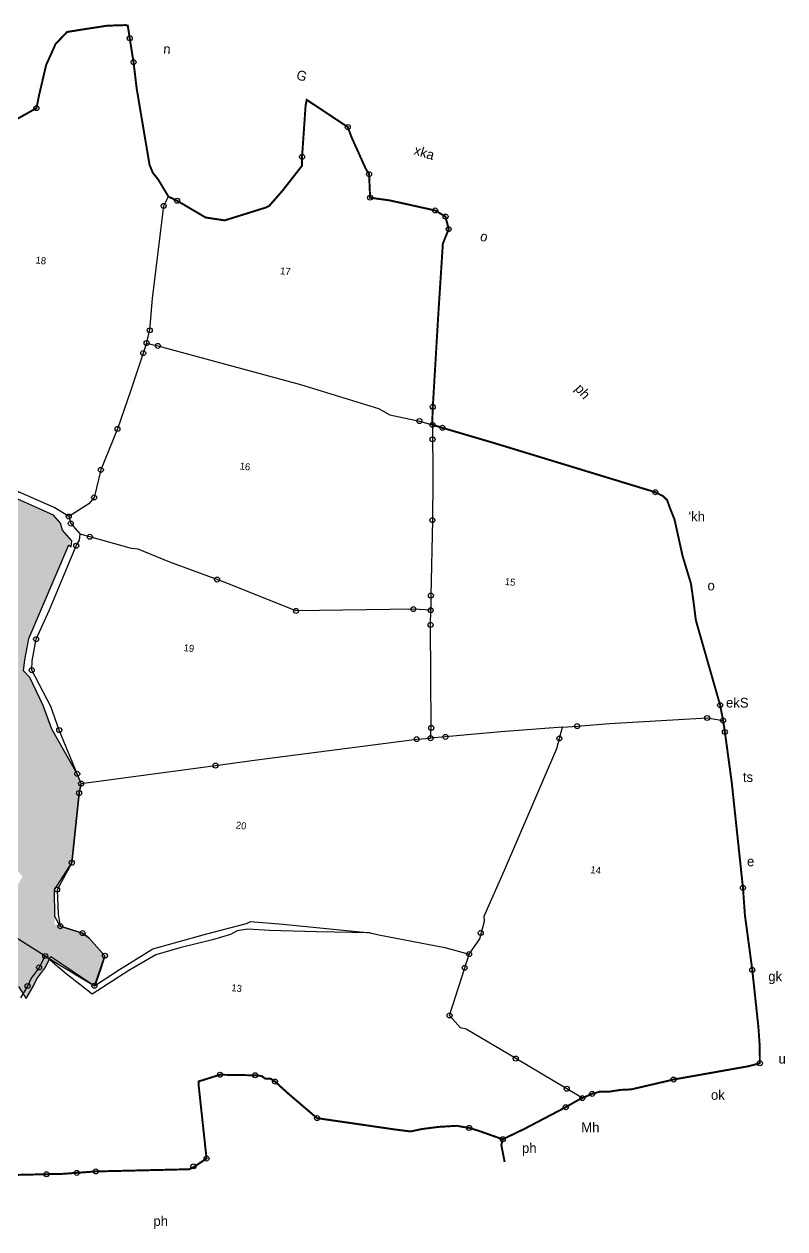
# Model space of a CAD drawing. Header units: feet. Extents: x 335453 to 339852, y 1780150 to 1783105.
# Drawn here: x 338681 to 339647, y 1780595 to 1782124 of the extents above; entities that cross this region are included whole.
import ezdxf
from ezdxf.enums import TextEntityAlignment as Align

# ---------------------------------------------------------------- set-up
doc = ezdxf.new("R2010")
doc.units = ezdxf.units.FT
doc.header["$LTSCALE"] = 0.02
doc.header["$MEASUREMENT"] = 0
doc.linetypes.add('DIVIDE', pattern=[31.75, 12.7, -6.35, 0, -6.35, 0, -6.35])
doc.layers.get('0').update_dxf_attribs({"linetype": 'CONTINUOUS'})
for name, color, linetype in [('POLY_HATCH', 12, 'CONTINUOUS'), ('POLY_PARCEL', 6, 'CONTINUOUS'), ('POLY_WATER', 4, 'CONTINUOUS'), ('SYM_STONE', 1, 'CONTINUOUS'), ('TEXT_MAPOUT', 7, 'CONTINUOUS'), ('TEXT_PARCEL', 7, 'CONTINUOUS'), ('V_BOUND_LINE', 7, 'CONTINUOUS'), ('V_DIVIDE_LINE', 7, 'DIVIDE')]:
    doc.layers.add(name, color=color, linetype=linetype)
doc.styles.add('TEXT_MAP', font='', dxfattribs={"height": 0.25})
doc.styles.get('TEXT_MAP').set_extended_font_data('Kruti Dev 050')

# ---------------------------------------------------------------- blocks, each defined once
blk = doc.blocks.new('STONE')
blk.add_circle((0, 0), 0.0851)
blk = doc.blocks.new('AFD')
at = {"layer": 'POLY_HATCH'}
h = blk.add_hatch(dxfattribs=at)
h.set_pattern_fill('ZIGZAG', color=256, scale=15, style=0)
h.set_pattern_definition([(0, (0, 0), (1.875, 1.875), [1.875, -1.875]), (90, (1.875, 0), (-1.875, 1.875), [1.875, -1.875])])
h.paths.add_polyline_path([(460.79, 283.77), (457.54, 277.7), (451.91, 268.98), (441.17, 266.11), (438.66, 260.64), (439.99, 249.11), (433.18, 245.11), (433.48, 237.43), (435.97, 224.22), (438.22, 222.06), (442.53, 223.01), (447.65, 222.87), (446.84, 230.12), (447.38, 246.36), (453.47, 255.78), (467.54, 256.18), (494.03, 225.05), (496.44, 228.03), (507.88, 243.85), (508.73, 246.09), (528.84, 275.51), (530.85, 277.44), (532.78, 279.29), (553.67, 298.95), (570.8, 315.26), (573.86, 311.65), (587.1, 302.32), (593.51, 296.91), (615.09, 276.59), (615.79, 275.04), (633.06, 257.09), (637.13, 253.23), (637.59, 251.22), (677.82, 215.28), (679.03, 217.89), (679.72, 219.97), (681.42, 222.91), (682.66, 226), (694.53, 219.85), (696.35, 227.75), (691.76, 231.79), (690.03, 232.85), (682.73, 234.25), (681.7, 243.06), (685.32, 250.39), (685.18, 271.21), (684.17, 273.08), (676.49, 283.66), (673.63, 289.41), (669.47, 296.12), (667.67, 297.63), (667.67, 304.79), (675.97, 332.2), (673.58, 334.42), (672.87, 336.13), (670.85, 337.98), (661.35, 340.99), (653.7, 334.2), (651.61, 332.04), (640.64, 353.88), (639.25, 357.8), (626.96, 381.63), (636.06, 402.09), (636.98, 404.87), (638.82, 419.29), (638.7, 430.19), (636.12, 430.07), (618.89, 428.54), (611.45, 426.8), (606, 419.85), (611.89, 408.83), (617.03, 411.98), (620.2, 400.63), (614.56, 396.86), (615.74, 389.17), (620.33, 384), (618.37, 379.18), (619.31, 372.97), (627.2, 361.04), (628.49, 360.7), (627.3, 355.97), (627.6, 351.02), (629.08, 344.96), (634.56, 344.81), (634.71, 340.97), (639.74, 336.39), (638.26, 333.29), (638.41, 327.96), (641.22, 324.71), (646.1, 320.57), (655.68, 319.11), (654.24, 312.73), (650.41, 307.76), (647.9, 301.99), (650.86, 291.79), (657.81, 289.58), (656.63, 282.48), (652.34, 280.71), (653.37, 274.35), (655.46, 269.07), (659.61, 263.16), (663.45, 257.24), (665.78, 253.1), (669.63, 248.82), (673.16, 245.53), (671.68, 241.66), (667.26, 243.78), (670.67, 233.08), (671.4, 228.86), (667.11, 235.66), (663.12, 242.02), (661.19, 248.97), (652.46, 255.62), (652.06, 260.2), (645.4, 270.4), (637.41, 274.69), (635.73, 285.59), (632.32, 295.64), (616.77, 308.5), (603.31, 312.79), (591.62, 312.19), (588.52, 317.67), (589.5, 324.87), (585.95, 331.37), (581.07, 334.48), (571.59, 335.51), (560.35, 331.23), (558.57, 327.53), (551.62, 333.3), (540.07, 329.3), (533.56, 319.99), (533.34, 313.7), (527.57, 316.81), (517.36, 315.04), (511, 308.09), (508.92, 301.88), (515.2, 291.43), (504.78, 289.31), (500.31, 281.84), (498.24, 277.37), (495.99, 264.81), (500.9, 262.29), (497.94, 257.7), (490.98, 248.29), (483.83, 255.97), (489.58, 267.76), (488.17, 274.45), (479.44, 283.03), (469.23, 286.28)])
blk.add_lwpolyline([(675.31, 217.52), (677.56, 214.72), (679.03, 217.89), (679.72, 219.97), (681.42, 222.91), (682.66, 226), (694.53, 219.85), (696.35, 227.75), (691.76, 231.79), (690.03, 232.85), (684.2, 233.97), (682.5, 236.25), (681.7, 243.06), (685.32, 250.39), (685.2, 268.24), (685.44, 270.71), (684.17, 273.08), (676.49, 283.66), (673.63, 289.41), (669.47, 296.12), (667.67, 297.63), (667.67, 300.46), (668.05, 306.04), (675.56, 330.85), (676.23, 330.45), (676.23, 331.96), (673.58, 334.42), (672.87, 336.13), (670.85, 337.98), (661.35, 340.99)], dxfattribs=at)
at = {"layer": 'POLY_PARCEL'}
for points in [[(674.79, 338.04), (670.85, 339.89), (661.35, 342.9), (653.7, 336.11), (651.61, 333.95), (640.64, 355.79), (639.25, 359.72), (630.41, 378.66), (629.17, 382.29), (634.74, 394.25), (638.93, 402.09), (639.86, 404.87), (639.78, 419.29), (639.7, 426.39), (640.18, 430.21)], [(689.61, 384.21), (690.07, 387.53), (689.84, 395.71), (690.07, 419.46), (691.03, 421.94)], [(689.61, 384.21), (686.89, 371.58), (684.65, 361.62), (681.59, 350.78), (680.66, 343.6), (679.5, 341.82), (674.79, 338.04)], [(689.61, 384.21), (692.55, 383.82), (692.55, 383.82), (729.79, 378.04), (729.79, 378.04), (750.25, 374.16), (750.25, 374.16), (753.34, 372.93), (760.99, 372.15), (764.4, 371.57), (766.07, 357.44), (767.06, 347.4), (768.81, 328.22), (769.18, 324.51)], [(674.79, 338.04), (675.49, 336.33), (678.14, 333.87)], [(685.44, 270.71), (684.17, 273.08), (678.4, 283.66), (675.55, 289.41), (669.73, 298.06), (669.73, 298.06), (669.59, 300.46), (669.97, 306.04), (672.52, 313.88), (677.48, 330.85), (678.14, 332.36), (678.14, 333.87)], [(769.18, 324.51), (764.75, 324.3), (735.05, 320.53), (716.32, 325.72), (701.7, 329.34), (693.28, 331.7), (691.57, 331.7), (680.7, 333.5), (678.14, 333.87)], [(772.77, 292.08), (772.65, 294.69), (769.55, 320.79), (769.18, 324.51)], [(805.87, 298.57), (809.61, 299.27), (817.68, 300.88), (842.32, 305.01), (846.43, 304.81)], [(805.87, 298.57), (790.39, 295.68), (776.5, 292.83), (772.77, 292.08)], [(788.64, 238.43), (790.92, 242.62), (790.92, 242.62), (791.63, 247.26), (791.37, 248.47), (795.23, 260.73), (805.02, 293.06), (805.87, 298.57), (805.87, 298.57)], [(685.44, 270.71), (719.03, 279.06), (719.03, 279.06), (729.33, 281.66), (769.27, 291.45), (772.77, 292.08)], [(685.44, 270.71), (685.2, 268.24), (685.32, 250.39), (682.34, 243.14), (683.33, 236.94), (684.2, 233.97), (690.03, 232.85), (691.76, 231.79), (696.35, 227.75), (695.71, 224.56), (694.72, 220.01)], [(654.01, 259.12), (662.05, 252.56), (665.26, 244.24), (670.59, 231.2), (681.22, 226), (679.99, 222.91), (678.29, 219.97), (677.59, 217.89), (676.12, 214.72)], [(762.93, 241.05), (765.2, 240.79), (782.31, 239.42), (788.64, 238.43)], [(821.4, 205.14), (817.19, 207.07), (803.4, 213.28), (790, 219.35), (788.52, 219.48), (785.41, 222.33), (787.89, 234.84), (788.64, 238.43)]]:
    blk.add_lwpolyline(points, dxfattribs=at)
at = {"layer": 'POLY_WATER'}
blk.add_lwpolyline([(681.22, 226), (685.53, 223.99), (694.53, 219.85), (700.39, 224.7), (708.33, 230.82), (713.64, 232.95), (721.22, 236.04), (731.29, 239.91), (732.3, 240.54), (740.59, 240.75), (762.93, 241.05), (749.28, 239.79), (737.39, 238.79), (731.83, 238.49), (729.2, 237.82), (727.56, 236.65), (723.13, 234.85), (715.09, 231.84), (709.25, 229.44), (702.84, 224.67), (694.17, 217.66), (686.55, 222.38), (681.22, 226)], dxfattribs=at)
at = {"layer": 'V_BOUND_LINE', "const_width": 0.5}
blk.add_lwpolyline([(644.61, 433.18), (655.05, 440.64), (655.35, 443.97), (656.29, 451.84), (658.11, 457.47), (660.66, 460.81), (665.02, 462.02), (670.67, 463.54), (675.22, 464.2), (675.88, 464.14), (676.73, 460.99), (678.37, 455.05), (679.92, 448.41), (685.32, 429.5), (686.36, 427.57), (687.94, 426), (691.03, 421.94), (693.33, 421.15), (701.04, 417.7), (705.95, 417.51), (715.9, 421.88), (716.81, 422.42), (719.85, 426.79), (724.01, 433.56), (723.77, 435.8), (723.22, 448.89), (723.35, 450.38), (734.53, 444.64), (735.74, 442.21), (740.29, 434.52), (741.26, 433.3), (742.17, 427.37), (747.15, 427.24), (759.04, 425.97), (761.83, 424.7), (762.98, 421.61), (761.92, 417.8), (762.77, 399.5), (763.98, 376.1), (764.16, 373.69), (764.4, 371.57), (767.01, 371.08), (780.66, 368.66), (822.81, 360.77), (824.92, 359.97), (826.01, 359.12), (826.98, 357.12), (828.44, 354.4), (831.47, 345.5), (834.44, 338.54), (835.66, 333.75), (836.69, 329.47), (845.25, 308.62), (846.43, 304.81), (847.21, 301.96), (850.37, 289.36), (856.19, 262.96), (857.47, 256.05), (860.87, 242.43), (864.03, 228.12), (864.94, 223.16), (865.42, 218.98), (862.57, 217.89), (844.01, 212.43), (833.59, 208.74), (830.92, 208.31), (828.19, 207.58), (825.52, 207.22), (823.76, 206.49), (820.78, 204.8), (817.45, 202.37), (807.6, 195.72), (802.38, 192.45), (795.89, 193.96), (793.58, 194.39), (790.31, 194.57), (785.76, 193.78), (781.76, 192.81), (778.73, 191.84), (774.6, 191.9), (754.7, 192.57), (747, 197.78), (743.01, 200.65), (741.79, 201.26), (740.4, 201.14), (739.49, 201.68), (737.79, 201.68), (728.87, 200.83), (723.65, 198.53), (723.71, 197.76), (727.83, 179.22), (724.8, 176.67), (723.81, 176.02), (700.09, 172.81), (691.92, 171.29), (674.81, 168.98)], dxfattribs=at)
at = {"layer": 'V_DIVIDE_LINE', "const_width": 0.499}
blk.add_lwpolyline([(802.38, 192.45), (802.18, 190.95), (803.51, 186.75)], dxfattribs=at)
at = {"layer": 'SYM_STONE', "xscale": 7.5, "yscale": 7.5, "zscale": 7.5}
for p in [(676.73, 460.99), (678.37, 455.05), (734.53, 444.64), (655.05, 440.64), (723.77, 435.8), (741.26, 433.3), (742.17, 427.37), (759.04, 425.97), (761.83, 424.7), (693.33, 421.15), (762.98, 421.61), (690.07, 419.46), (690.07, 387.53), (689.61, 384.21), (692.55, 383.82), (689.04, 381.57), (763.98, 376.1), (760.99, 372.15), (764.4, 371.57), (767.01, 371.08), (764.83, 367.89), (684.65, 361.62), (822.81, 360.77), (681.59, 350.78), (767.06, 347.4), (680.66, 343.6), (674.79, 338.04), (675.49, 336.33), (680.7, 333.5), (677.48, 330.85), (768.81, 328.22), (714.15, 326.26), (764.75, 324.3), (769.18, 324.51), (735.05, 320.53), (769.55, 320.79), (845.25, 308.62), (669.97, 306.04), (842.32, 305.01), (846.43, 304.81), (847.21, 301.96), (669.73, 298.06), (809.61, 299.27), (772.65, 294.69), (805.42, 295.64), (769.27, 291.45), (772.77, 292.08), (776.5, 292.83), (678.4, 283.66), (719.03, 279.06), (684.17, 273.08), (685.44, 270.71), (685.2, 268.24), (856.19, 262.96), (685.32, 250.39), (682.34, 243.14), (791, 244.13), (860.87, 242.43), (788.64, 238.43), (684.2, 233.97), (787.89, 234.84), (690.03, 232.85), (696.35, 227.75), (681.22, 226), (679.99, 222.91), (785.41, 222.33), (677.59, 217.89), (694.53, 219.85), (865.42, 218.98), (803.4, 213.28), (844.01, 212.43), (817.19, 207.07), (823.76, 206.49), (817.45, 202.37), (821.4, 205.14), (728.87, 200.83), (737.79, 201.68), (743.01, 200.65), (793.58, 194.39), (754.7, 192.57), (802.38, 192.45), (727.83, 179.22), (724.71, 176.87), (695.35, 171.92), (700.09, 172.81), (687.68, 170.71)]:
    blk.add_blockref('STONE', p, dxfattribs=at)
at = {"layer": 'TEXT_MAPOUT', "style": 'TEXT_MAP'}
for s, height, rotation, p in [('n', 2.5, 2.3121, (685.61, 458.02)), ('G', 2.5, 349.3672, (719.9, 455.37)), ('xka', 2.497, 349.3672, (751.86, 439.59)), ('o', 2.5, 349.3672, (771.04, 419.69)), ('ph', 2.497, 317.5394, (799.35, 384.61)), ("'kh", 2.497, 5.9901, (832.06, 354.33)), ('o', 2.5, 5.9901, (838.8, 337.36)), ('ekS', 2.497, 5.9901, (846.79, 308.21)), ('ts', 2.497, 5.9901, (853.18, 289.81)), ('e', 2.5, 5.9901, (856.6, 268.56)), ('gk', 2.497, 5.9901, (865.24, 240.02)), ('u', 2.5, 5.9901, (870.15, 219.45)), ('ok', 2.497, 5.9901, (854.05, 208.35)), ('Mh', 2.497, 5.9901, (822.09, 196.46)), ('ph', 2.497, 6.7112, (807.66, 189.52)), ('ph', 2.497, 6.7112, (716.27, 160.62))]:
    blk.add_text(s, height=height, rotation=rotation, dxfattribs=at).set_placement(p)
at = {"layer": 'TEXT_PARCEL', "style": 'TEXT_MAP'}
for s, p in [('17', (722.78, 406.35)), ('18', (660.48, 402.16)), ('16', (718.05, 355.71)), ('15', (788.53, 333.92)), ('19', (708.97, 308.09)), ('20', (727.22, 264.6)), ('14', (818.34, 263.29)), ('13', (730.66, 223.26))]:
    blk.add_text(s, height=1.798, dxfattribs=at).set_placement(p, align=Align.MIDDLE)

msp = doc.modelspace()

# ---------------------------------------------------------------- block references
at = {"xscale": 4.977076442366829, "yscale": 4.977076442366829, "zscale": 4.977076442366829, "rotation": 353.6455533491407}
msp.add_blockref('AFD', (335214.2, 1780198.8), dxfattribs=at)

doc.saveas('drawing.dxf')
